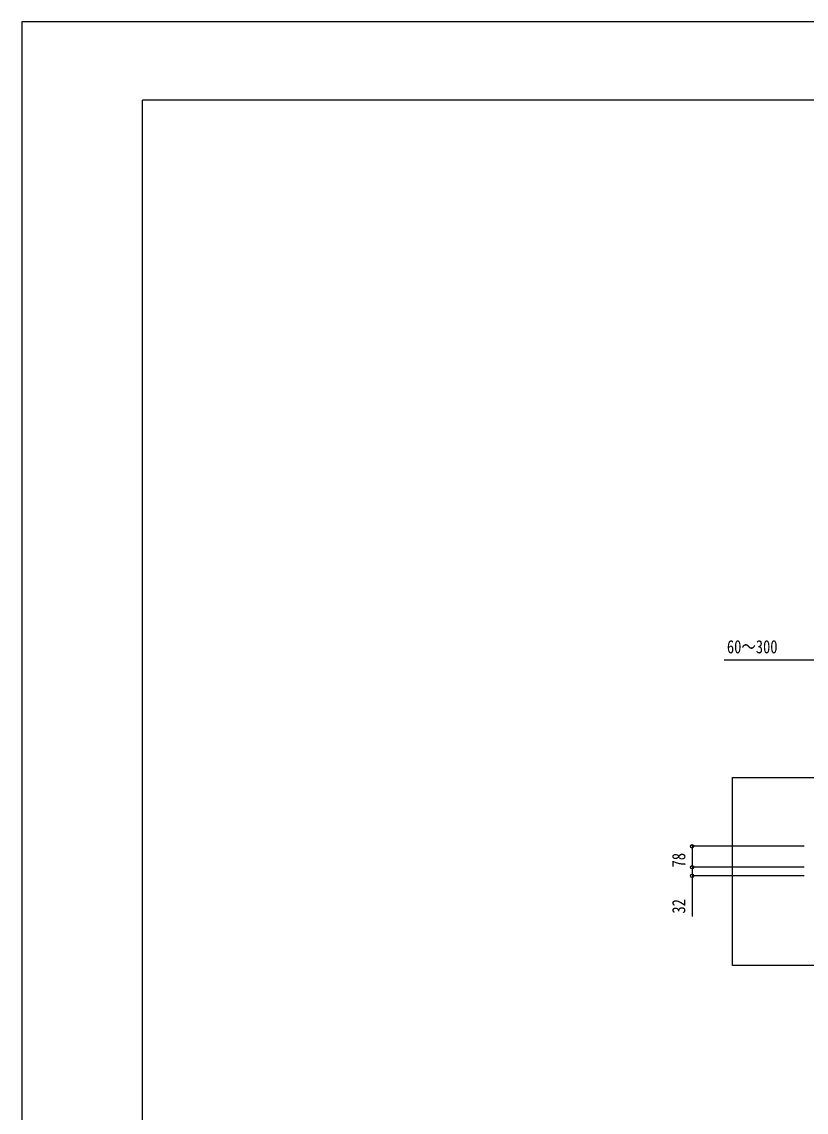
# Model space of a CAD drawing. Units: millimetres, scale not verified. Extents: x -6308 to 6308, y -4455 to 4455.
# Drawn here: x -6308 to -3382, y 390 to 4455 of the extents above; entities that cross this region are included whole.
import ezdxf
from ezdxf.enums import TextEntityAlignment as Align

# ---------------------------------------------------------------- set-up
doc = ezdxf.new("R2010")
doc.units = ezdxf.units.MM
doc.header["$LTSCALE"] = 20
for name, color, linetype in [('0-4_YKK_A1', 4, 'Continuous'), ('0-5_YKK_D', 6, 'Continuous'), ('0-6_YKK_ZWAK', 7, 'Continuous')]:
    doc.layers.add(name, color=color, linetype=linetype)
doc.styles.add('ＭＳ ゴシック', font='')
doc.styles.get('ＭＳ ゴシック').set_extended_font_data('MS Gothic')

msp = doc.modelspace()

# ---------------------------------------------------------------- linework, layer by layer
at = {"layer": '0-4_YKK_A1'}
msp.add_lwpolyline([(-2957.47, 1271.1), (-2957.47, 937.1), (-3657.47, 937.1), (-3657.47, 1637.1), (-2957.47, 1637.1), (-2957.47, 1303.1)], dxfattribs=at)
at = {"layer": '0-5_YKK_D'}
for p, q in [((-3389.57, 1381.1), (-3808.47, 1381.1)), ((-3807.47, 1381.1), (-3807.47, 1303.1)), ((-3390.07, 1303.1), (-3808.47, 1303.1)), ((-3390.07, 1303.1), (-3808.47, 1303.1)), ((-3390.07, 1271.1), (-3808.47, 1271.1))]:
    msp.add_line(p, q, dxfattribs=at)
for points in [[(-3307.47, 2075.2), (-3368.07, 2075.2), (-3688.17, 2075.2)], [(-3807.47, 1303.1), (-3807.47, 1271.1), (-3807.47, 1119.9)]]:
    msp.add_lwpolyline(points, dxfattribs=at)
for centre in [(-3807.47, 1381.1), (-3807.47, 1303.1), (-3807.47, 1303.1), (-3807.47, 1271.1)]:
    msp.add_circle(centre, 6.38, dxfattribs=at)
at = {"layer": '0-6_YKK_ZWAK'}
for p in [(5842.53, 4162.5), (-5857.47, -3787.5)]:
    msp.add_line(p, (-5857.47, 4162.5), dxfattribs=at)
msp.add_lwpolyline([(-6307.5, -4455), (6307.5, -4455), (6307.5, 4455), (-6307.5, 4455)], close=True, dxfattribs=at)

# ---------------------------------------------------------------- texts
at = {"layer": '0-5_YKK_D', "style": 'ＭＳ ゴシック', "width": 0.8}
msp.add_text('60～300', height=49.49, dxfattribs=at).set_placement((-3677.67, 2085.7), align=Align.BOTTOM_LEFT)
for s, p in [('78', (-3817.97, 1302.5)), ('32', (-3817.97, 1130.4))]:
    msp.add_text(s, height=49.49, rotation=90, dxfattribs=at).set_placement(p, align=Align.BOTTOM_LEFT)

doc.saveas('drawing.dxf')
